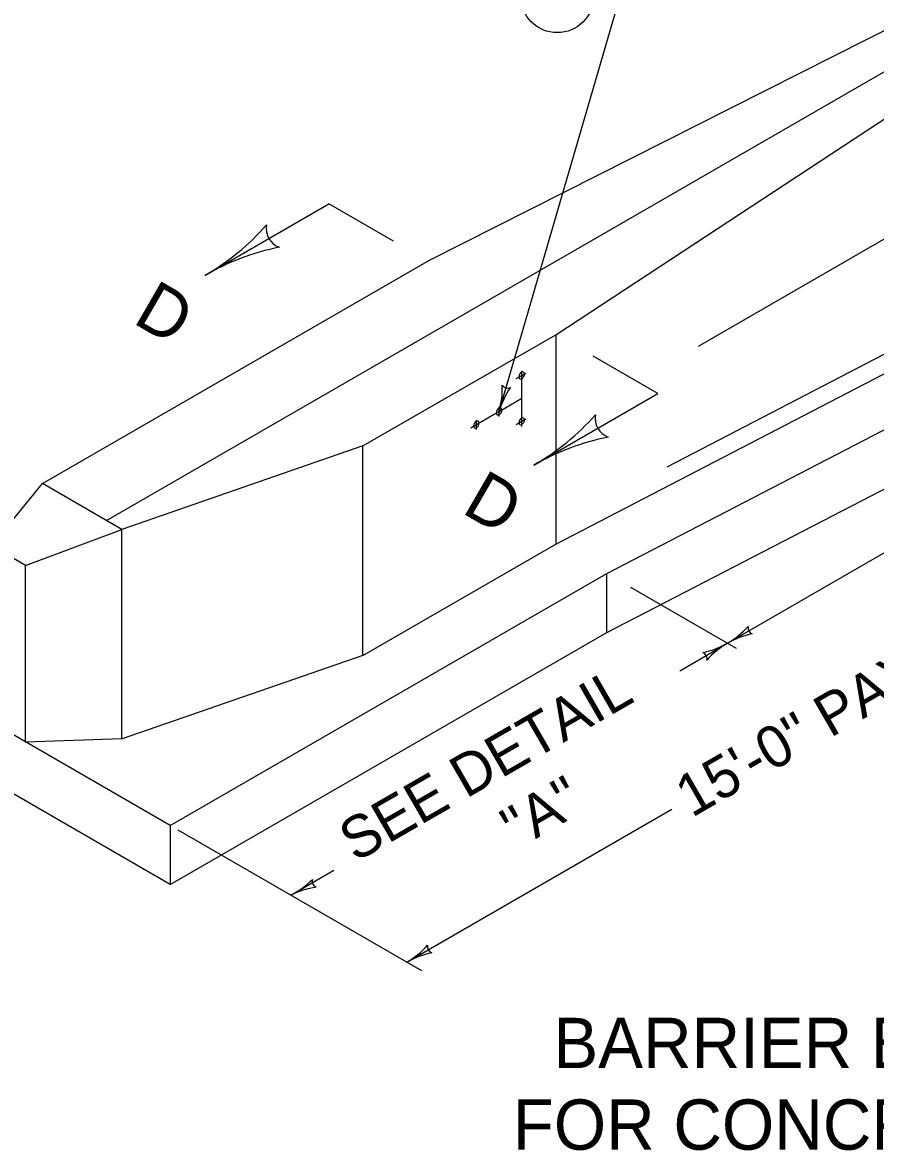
# Model space of a CAD drawing. Extents: x 997.6 to 1036.5, y 998.9 to 1022.6.
# Drawn here: x 1017.59 to 1021.66, y 1013.82 to 1019.21 of the extents above; entities that cross this region are included whole.
import ezdxf

# ---------------------------------------------------------------- set-up
doc = ezdxf.new("R2010")
doc.units = 0
doc.layers.add('Level 1', color=7, linetype='Continuous')

msp = doc.modelspace()

# ---------------------------------------------------------------- linework, layer by layer
at = {"layer": 'Level 1'}
for p, q in [((1019.535, 1018.0723), (1022.5053, 1019.5738)), ((1017.993, 1016.8298), (1022.627, 1019.5053)), ((1020.1372, 1017.7169), (1022.7488, 1019.4332)), ((1019.8665, 1017.3503), (1020.4443, 1019.3342)), ((1022.8029, 1018.8082), (1020.8165, 1017.6613)), ((1018.4631, 1018.0003), (1019.0546, 1018.3419)), ((1019.3622, 1018.1643), (1019.0546, 1018.3419)), ((1020.6685, 1017.0864), (1022.9923, 1018.2926)), ((1020.1372, 1016.7169), (1022.9923, 1018.1988)), ((1017.688, 1017.006), (1019.535, 1018.0723)), ((1020.3808, 1016.5763), (1023.2359, 1018.0583)), ((1020.3808, 1016.2951), (1023.2375, 1017.7738)), ((1019.217, 1017.1857), (1020.1372, 1017.7169)), ((1020.1372, 1017.7169), (1020.1372, 1016.7169)), ((1020.6243, 1017.4357), (1020.3151, 1017.6142)), ((1019.9485, 1017.507), (1019.9748, 1017.5223)), ((1019.9748, 1017.5223), (1019.9748, 1017.5436)), ((1019.9748, 1017.5223), (1019.9938, 1017.5333)), ((1019.9748, 1017.3248), (1019.9748, 1017.5223)), ((1019.8665, 1017.3503), (1019.9748, 1017.4132)), ((1020.0328, 1017.0941), (1020.6243, 1017.4357)), ((1019.7583, 1017.2878), (1019.8401, 1017.3353)), ((1019.8403, 1017.3351), (1019.8665, 1017.3503)), ((1019.8665, 1017.3503), (1019.8665, 1017.3717)), ((1019.8665, 1017.3261), (1019.8665, 1017.3503)), ((1019.732, 1017.2726), (1019.7583, 1017.2878)), ((1019.7583, 1017.2878), (1019.7583, 1017.3092)), ((1019.7583, 1017.2636), (1019.7583, 1017.2878)), ((1019.9485, 1017.2882), (1019.9748, 1017.3034)), ((1019.9748, 1017.3034), (1019.9748, 1017.3248)), ((1019.9748, 1017.3034), (1019.9938, 1017.3145)), ((1019.9748, 1017.2792), (1019.9748, 1017.3034)), ((1019.217, 1017.1857), (1018.0668, 1016.7873)), ((1019.217, 1016.1857), (1019.217, 1017.1857)), ((1017.4443, 1016.7091), (1017.688, 1017.006)), ((1018.0668, 1016.7873), (1017.688, 1017.006)), ((1020.9569, 1016.2437), (1021.9635, 1016.8248)), ((1017.6067, 1016.6153), (1018.0668, 1016.7873)), ((1018.0668, 1015.7873), (1018.0668, 1016.7873)), ((1017.6067, 1016.6153), (1017.4443, 1016.7091)), ((1019.217, 1016.1857), (1020.1372, 1016.7169)), ((1017.6067, 1015.7717), (1017.6067, 1016.6153)), ((1018.2969, 1015.3733), (1020.3808, 1016.5763)), ((1020.3808, 1016.2951), (1020.3808, 1016.5763)), ((1020.4943, 1016.5108), (1020.9988, 1016.2195)), ((1018.2969, 1015.3733), (1016.6687, 1016.3131)), ((1018.2969, 1015.092), (1020.3808, 1016.2951)), ((1020.7297, 1016.1125), (1020.9569, 1016.2437)), ((1019.217, 1016.1857), (1018.0672, 1015.7874)), ((1018.2969, 1015.092), (1016.6687, 1016.0319)), ((1018.0672, 1015.7874), (1017.6067, 1015.7716)), ((1019.4268, 1014.7208), (1020.6914, 1015.451)), ((1018.2969, 1015.3733), (1018.2969, 1015.092)), ((1018.3331, 1015.3523), (1019.4971, 1014.6803)), ((1018.8731, 1015.0406), (1019.0786, 1015.1593))]:
    msp.add_line(p, q, dxfattribs=at)
msp.add_circle((1020.1443, 1019.3342), 0.175, dxfattribs=at)
for centre, radius, start, end in [((1017.877, 1019.0151), 1.1719, 300.0059, 318.6746), ((1018.849, 1018.2231), 0.0938, 168.7805, 250.8972), ((1019.0491, 1016.9855), 1.1719, 101.353, 119.9997), ((1017.877, 1019.0151), 1.1719, 299.9936, 300.0059), ((1019.9883, 1017.5145), 0.027, 120.1243, 180), ((1019.9703, 1017.5144), 0.009, 180, 300.1203), ((1019.9793, 1017.5301), 0.009, 0, 120.1414), ((1019.9613, 1017.53), 0.027, 300.1243, 0), ((1019.4912, 1017.4596), 0.3909, 343.7629, 2.4317), ((1020.2418, 1017.241), 0.3909, 145.1101, 163.7568), ((1019.9081, 1017.4931), 0.0313, 212.5375, 294.6542), ((1019.88, 1017.3426), 0.027, 120.1243, 180), ((1019.862, 1017.3425), 0.009, 180, 300.1203), ((1019.871, 1017.3582), 0.009, 0, 120.1414), ((1019.4912, 1017.4596), 0.3909, 343.7507, 343.7629), ((1019.853, 1017.358), 0.027, 300.1243, 0), ((1019.4468, 1018.1089), 1.1719, 300.0059, 318.6746), ((1020.4188, 1017.3168), 0.0938, 168.7805, 250.8972), ((1019.7718, 1017.2801), 0.027, 120.1243, 180), ((1019.7538, 1017.28), 0.009, 180, 300.1203), ((1019.7628, 1017.2957), 0.009, 0, 120.1414), ((1019.7448, 1017.2955), 0.027, 300.1243, 0), ((1019.9883, 1017.2957), 0.027, 120.1243, 180), ((1019.9703, 1017.2955), 0.009, 180, 300.1203), ((1019.9793, 1017.3113), 0.009, 0, 120.1414), ((1019.9613, 1017.3111), 0.027, 300.1243, 0), ((1020.6189, 1016.0793), 1.1719, 101.353, 119.9997), ((1019.4468, 1018.1089), 1.1719, 299.9936, 300.0059), ((1020.7616, 1016.582), 0.3906, 299.9995, 318.6683), ((1021.0856, 1016.3179), 0.0312, 168.7741, 250.8908), ((1021.1522, 1015.9054), 0.3906, 101.3467, 119.9934), ((1020.7616, 1016.582), 0.3906, 281.3468, 299.9935), ((1021.1522, 1015.9054), 0.3906, 119.9996, 138.6684), ((1020.7616, 1016.582), 0.3906, 299.9873, 299.9995), ((1021.1522, 1015.9054), 0.3906, 119.9874, 119.9996), ((1020.8283, 1016.1694), 0.0312, 348.7742, 70.8909), ((1018.6975, 1015.3895), 0.3906, 296.7085, 315.3773), ((1019.0487, 1014.6916), 0.3906, 98.0557, 116.7024), ((1019.0058, 1015.1073), 0.0312, 165.4831, 247.5998), ((1018.6975, 1015.3895), 0.3906, 296.6963, 296.7085), ((1019.2314, 1015.0591), 0.3906, 300.0002, 318.6689), ((1019.6221, 1014.3825), 0.3906, 101.3473, 119.9941), ((1019.5554, 1014.7951), 0.0312, 168.7748, 250.8915), ((1019.2314, 1015.0591), 0.3906, 299.9879, 300.0002)]:
    msp.add_arc(centre, radius, start, end, dxfattribs=at)

# ---------------------------------------------------------------- texts
for s, height, rotation, p in [('D', 0.24, 329.98, (1018.1122, 1017.7762)), ('D', 0.24, 329.98, (1019.6819, 1016.8699)), ("15'-0'' PAY LIMIT", 0.2, 30, (1020.7864, 1015.4085)), ('SEE DETAIL', 0.2, 30, (1019.1813, 1015.1951)), ("''A''", 0.2, 30, (1019.9518, 1015.2562))]:
    msp.add_text(s, height=height, rotation=rotation, dxfattribs=at).set_placement(p)
for s, p in [('BARRIER END', (1020.1257, 1014.215)), ('FOR CONCRETE', (1019.932, 1013.825))]:
    msp.add_text(s, height=0.24, dxfattribs=at).set_placement(p)

doc.saveas('drawing.dxf')
